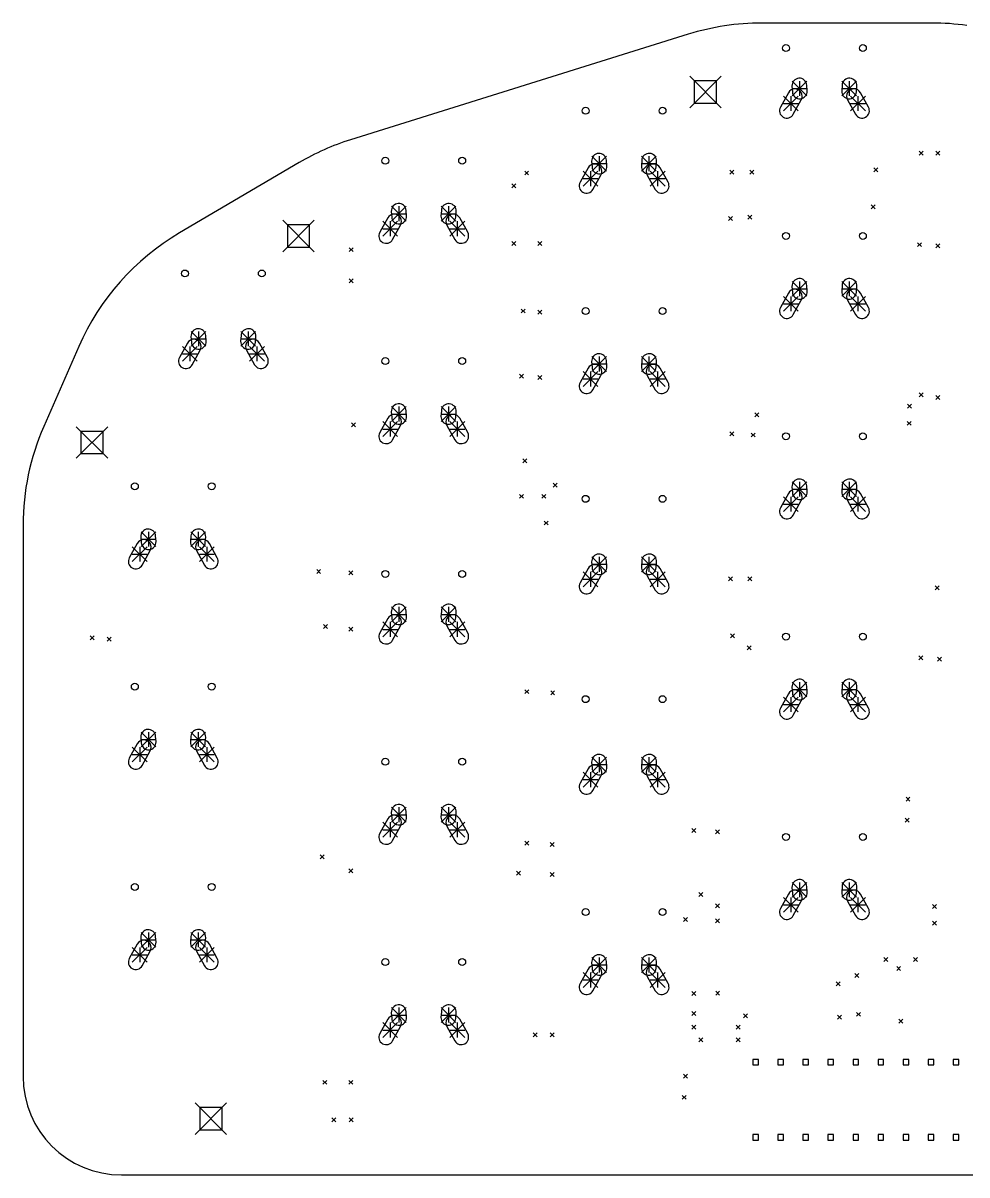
# Model space of a CAD drawing. Extents: x 23 to 230, y -206 to -24.
# Drawn here: x 25.4 to 121.1, y -141 to -24.1 of the extents above; entities that cross this region are included whole.
import ezdxf

# ---------------------------------------------------------------- set-up
doc = ezdxf.new("R2010")
doc.units = 0
doc.layers.add('BLACK', color=7, linetype='CONTINUOUS')

msp = doc.modelspace()

# ---------------------------------------------------------------- linework, layer by layer
at = {"layer": 'BLACK', "linetype": 'CONTINUOUS'}
for p, q in [((117.603305, -24.13), (100.335273, -24.13)), ((92.878398, -25.268001), (58.622258, -35.973044)), ((93.015, -29.515), (96.215, -32.715)), ((96.215, -29.515), (93.015, -32.715)), ((95.746382, -29.983618), (93.483618, -29.983618)), ((93.483618, -29.983618), (93.483618, -32.246382)), ((95.746382, -32.246382), (95.746382, -29.983618)), ((103.41, -30.02), (104.91, -31.52)), ((104.91, -30.02), (103.41, -31.52)), ((104.16, -30.02), (104.16, -31.52)), ((108.45, -30.02), (109.95, -31.52)), ((109.95, -30.02), (108.45, -31.52)), ((109.2, -30.02), (109.2, -31.52)), ((103.024806, -31.195867), (102.2139, -32.655774)), ((102.525, -31.54), (104.025, -33.04)), ((104.025, -31.54), (102.525, -33.04)), ((103.275, -31.54), (103.275, -33.04)), ((103.392012, -30.531683), (103.431461, -31.11034)), ((103.41, -30.77), (104.91, -30.77)), ((104.927988, -31.008317), (104.888539, -30.42966)), ((108.471461, -30.42966), (108.432012, -31.008317)), ((108.45, -30.77), (109.95, -30.77)), ((109.335, -31.54), (110.835, -33.04)), ((110.835, -31.54), (109.335, -33.04)), ((109.928539, -31.11034), (109.967988, -30.531683)), ((110.085, -31.54), (110.085, -33.04)), ((111.1461, -32.655774), (110.335194, -31.195867)), ((93.483618, -32.246382), (95.746382, -32.246382)), ((102.525, -32.29), (104.025, -32.29)), ((103.525194, -33.384133), (104.3361, -31.924226)), ((109.0239, -31.924226), (109.834806, -33.384133)), ((109.335, -32.29), (110.835, -32.29)), ((116.2985, -37.138), (116.6985, -37.538)), ((116.6985, -37.138), (116.2985, -37.538)), ((117.9975, -37.138), (118.3975, -37.538)), ((118.3975, -37.138), (117.9975, -37.538)), ((53.40363, -38.286688), (41.271756, -45.423085)), ((83.072012, -38.151683), (83.111461, -38.73034)), ((83.09, -37.64), (84.59, -39.14)), ((84.59, -37.64), (83.09, -39.14)), ((83.09, -38.39), (84.59, -38.39)), ((83.84, -37.64), (83.84, -39.14)), ((84.607988, -38.628317), (84.568539, -38.04966)), ((88.151461, -38.04966), (88.112012, -38.628317)), ((88.13, -37.64), (89.63, -39.14)), ((89.63, -37.64), (88.13, -39.14)), ((88.13, -38.39), (89.63, -38.39)), ((88.88, -37.64), (88.88, -39.14)), ((89.608539, -38.73034), (89.647988, -38.151683)), ((76.283188, -39.140812), (76.683188, -39.540812)), ((76.683188, -39.140812), (76.283188, -39.540812)), ((82.704806, -38.815867), (81.8939, -40.275774)), ((82.205, -39.16), (83.705, -40.66)), ((83.705, -39.16), (82.205, -40.66)), ((82.955, -39.16), (82.955, -40.66)), ((83.205194, -41.004133), (84.0161, -39.544226)), ((88.7039, -39.544226), (89.514806, -41.004133)), ((89.015, -39.16), (90.515, -40.66)), ((90.515, -39.16), (89.015, -40.66)), ((89.765, -39.16), (89.765, -40.66)), ((90.8261, -40.275774), (90.015194, -38.815867)), ((97.082, -39.043), (97.482, -39.443)), ((97.482, -39.043), (97.082, -39.443)), ((99.114, -39.043), (99.514, -39.443)), ((99.514, -39.043), (99.114, -39.443)), ((111.687, -38.8285), (112.087, -39.2285)), ((112.087, -38.8285), (111.687, -39.2285)), ((74.984, -40.44), (75.384, -40.84)), ((75.384, -40.44), (74.984, -40.84)), ((82.205, -39.91), (83.705, -39.91)), ((89.015, -39.91), (90.515, -39.91)), ((62.77, -42.72), (64.27, -44.22)), ((64.27, -42.72), (62.77, -44.22)), ((63.52, -42.72), (63.52, -44.22)), ((64.287988, -43.708317), (64.248539, -43.12966)), ((67.831461, -43.12966), (67.792012, -43.708317)), ((67.81, -42.72), (69.31, -44.22)), ((69.31, -42.72), (67.81, -44.22)), ((68.56, -42.72), (68.56, -44.22)), ((111.433, -42.5595), (111.833, -42.9595)), ((111.833, -42.5595), (111.433, -42.9595)), ((51.74, -44.12), (54.94, -47.32)), ((54.94, -44.12), (51.74, -47.32)), ((62.384806, -43.895867), (61.5739, -45.355774)), ((61.885, -44.24), (63.385, -45.74)), ((63.385, -44.24), (61.885, -45.74)), ((62.635, -44.24), (62.635, -45.74)), ((62.752012, -43.231683), (62.791461, -43.81034)), ((62.77, -43.47), (64.27, -43.47)), ((67.81, -43.47), (69.31, -43.47)), ((68.695, -44.24), (70.195, -45.74)), ((70.195, -44.24), (68.695, -45.74)), ((69.288539, -43.81034), (69.327988, -43.231683)), ((69.445, -44.24), (69.445, -45.74)), ((70.5061, -45.355774), (69.695194, -43.895867)), ((96.955, -43.742), (97.355, -44.142)), ((97.355, -43.742), (96.955, -44.142)), ((98.9195, -43.615), (99.3195, -44.015)), ((99.3195, -43.615), (98.9195, -44.015)), ((54.471382, -44.588618), (52.208618, -44.588618)), ((52.208618, -44.588618), (52.208618, -46.851382)), ((54.471382, -46.851382), (54.471382, -44.588618)), ((61.885, -44.99), (63.385, -44.99)), ((62.885194, -46.084133), (63.6961, -44.624226)), ((68.3839, -44.624226), (69.194806, -46.084133)), ((68.695, -44.99), (70.195, -44.99)), ((74.984, -46.282), (75.384, -46.682)), ((75.384, -46.282), (74.984, -46.682)), ((77.6115, -46.282), (78.0115, -46.682)), ((78.0115, -46.282), (77.6115, -46.682)), ((116.132, -46.409), (116.532, -46.809)), ((116.532, -46.409), (116.132, -46.809)), ((117.9975, -46.536), (118.3975, -46.936)), ((118.3975, -46.536), (117.9975, -46.936)), ((52.208618, -46.851382), (54.471382, -46.851382)), ((58.474, -46.917), (58.874, -47.317)), ((58.874, -46.917), (58.474, -47.317)), ((58.474, -50.092), (58.874, -50.492)), ((58.874, -50.092), (58.474, -50.492)), ((103.392012, -50.851683), (103.431461, -51.43034)), ((103.41, -50.34), (104.91, -51.84)), ((104.91, -50.34), (103.41, -51.84)), ((103.41, -51.09), (104.91, -51.09)), ((104.16, -50.34), (104.16, -51.84)), ((104.927988, -51.328317), (104.888539, -50.74966)), ((108.471461, -50.74966), (108.432012, -51.328317)), ((108.45, -50.34), (109.95, -51.84)), ((109.95, -50.34), (108.45, -51.84)), ((108.45, -51.09), (109.95, -51.09)), ((109.2, -50.34), (109.2, -51.84)), ((109.928539, -51.43034), (109.967988, -50.851683)), ((103.024806, -51.515867), (102.2139, -52.975774)), ((102.525, -51.86), (104.025, -53.36)), ((104.025, -51.86), (102.525, -53.36)), ((103.275, -51.86), (103.275, -53.36)), ((103.525194, -53.704133), (104.3361, -52.244226)), ((109.0239, -52.244226), (109.834806, -53.704133)), ((109.335, -51.86), (110.835, -53.36)), ((110.835, -51.86), (109.335, -53.36)), ((110.085, -51.86), (110.085, -53.36)), ((111.1461, -52.975774), (110.335194, -51.515867)), ((75.9125, -53.14), (76.3125, -53.54)), ((76.3125, -53.14), (75.9125, -53.54)), ((77.6115, -53.267), (78.0115, -53.667)), ((78.0115, -53.267), (77.6115, -53.667)), ((102.525, -52.61), (104.025, -52.61)), ((109.335, -52.61), (110.835, -52.61)), ((42.432012, -55.931683), (42.471461, -56.51034)), ((42.45, -55.42), (43.95, -56.92)), ((43.95, -55.42), (42.45, -56.92)), ((43.2, -55.42), (43.2, -56.92)), ((43.967988, -56.408317), (43.928539, -55.82966)), ((47.511461, -55.82966), (47.472012, -56.408317)), ((47.49, -55.42), (48.99, -56.92)), ((48.99, -55.42), (47.49, -56.92)), ((48.24, -55.42), (48.24, -56.92)), ((48.968539, -56.51034), (49.007988, -55.931683)), ((31.043326, -56.950969), (27.496067, -65.05899)), ((42.064806, -56.595867), (41.2539, -58.055774)), ((41.565, -56.94), (43.065, -58.44)), ((43.065, -56.94), (41.565, -58.44)), ((42.315, -56.94), (42.315, -58.44)), ((42.45, -56.17), (43.95, -56.17)), ((47.49, -56.17), (48.99, -56.17)), ((48.375, -56.94), (49.875, -58.44)), ((49.875, -56.94), (48.375, -58.44)), ((49.125, -56.94), (49.125, -58.44)), ((50.1861, -58.055774), (49.375194, -56.595867)), ((41.565, -57.69), (43.065, -57.69)), ((42.565194, -58.784133), (43.3761, -57.324226)), ((48.0639, -57.324226), (48.874806, -58.784133)), ((48.375, -57.69), (49.875, -57.69)), ((83.09, -57.96), (84.59, -59.46)), ((84.59, -57.96), (83.09, -59.46)), ((83.84, -57.96), (83.84, -59.46)), ((84.607988, -58.948317), (84.568539, -58.36966)), ((88.151461, -58.36966), (88.112012, -58.948317)), ((88.13, -57.96), (89.63, -59.46)), ((89.63, -57.96), (88.13, -59.46)), ((88.88, -57.96), (88.88, -59.46)), ((82.704806, -59.135867), (81.8939, -60.595774)), ((82.205, -59.48), (83.705, -60.98)), ((83.705, -59.48), (82.205, -60.98)), ((82.955, -59.48), (82.955, -60.98)), ((83.072012, -58.471683), (83.111461, -59.05034)), ((83.09, -58.71), (84.59, -58.71)), ((88.13, -58.71), (89.63, -58.71)), ((89.015, -59.48), (90.515, -60.98)), ((90.515, -59.48), (89.015, -60.98)), ((89.608539, -59.05034), (89.647988, -58.471683)), ((89.765, -59.48), (89.765, -60.98)), ((90.8261, -60.595774), (90.015194, -59.135867)), ((75.746, -59.744), (76.146, -60.144)), ((76.146, -59.744), (75.746, -60.144)), ((77.6115, -59.871), (78.0115, -60.271)), ((78.0115, -59.871), (77.6115, -60.271)), ((82.205, -60.23), (83.705, -60.23)), ((83.205194, -61.324133), (84.0161, -59.864226)), ((88.7039, -59.864226), (89.514806, -61.324133)), ((89.015, -60.23), (90.515, -60.23)), ((116.2985, -61.649), (116.6985, -62.049)), ((116.6985, -61.649), (116.2985, -62.049)), ((117.9975, -61.903), (118.3975, -62.303)), ((118.3975, -61.903), (117.9975, -62.303)), ((62.77, -63.04), (64.27, -64.54)), ((64.27, -63.04), (62.77, -64.54)), ((63.52, -63.04), (63.52, -64.54)), ((67.81, -63.04), (69.31, -64.54)), ((69.31, -63.04), (67.81, -64.54)), ((68.56, -63.04), (68.56, -64.54)), ((115.116, -62.792), (115.516, -63.192)), ((115.516, -62.792), (115.116, -63.192)), ((62.384806, -64.215867), (61.5739, -65.675774)), ((62.752012, -63.551683), (62.791461, -64.13034)), ((62.77, -63.79), (64.27, -63.79)), ((64.287988, -64.028317), (64.248539, -63.44966)), ((67.831461, -63.44966), (67.792012, -64.028317)), ((67.81, -63.79), (69.31, -63.79)), ((69.288539, -64.13034), (69.327988, -63.551683)), ((70.5061, -65.675774), (69.695194, -64.215867)), ((99.622, -63.681), (100.022, -64.081)), ((100.022, -63.681), (99.622, -64.081)), ((30.785, -65.075), (33.985, -68.275)), ((33.985, -65.075), (30.785, -68.275)), ((58.728, -64.697), (59.128, -65.097)), ((59.128, -64.697), (58.728, -65.097)), ((61.885, -64.56), (63.385, -66.06)), ((63.385, -64.56), (61.885, -66.06)), ((61.885, -65.31), (63.385, -65.31)), ((62.635, -64.56), (62.635, -66.06)), ((62.885194, -66.404133), (63.6961, -64.944226)), ((68.3839, -64.944226), (69.194806, -66.404133)), ((68.695, -64.56), (70.195, -66.06)), ((70.195, -64.56), (68.695, -66.06)), ((68.695, -65.31), (70.195, -65.31)), ((69.445, -64.56), (69.445, -66.06)), ((115.086812, -64.5305), (115.486812, -64.9305)), ((115.486812, -64.5305), (115.086812, -64.9305)), ((33.516382, -65.543618), (31.253618, -65.543618)), ((31.253618, -65.543618), (31.253618, -67.806382)), ((33.516382, -67.806382), (33.516382, -65.543618)), ((97.082, -65.586), (97.482, -65.986)), ((97.482, -65.586), (97.082, -65.986)), ((99.241, -65.713), (99.641, -66.113)), ((99.641, -65.713), (99.241, -66.113)), ((31.253618, -67.806382), (33.516382, -67.806382)), ((76.092688, -68.345688), (76.492688, -68.745688)), ((76.492688, -68.345688), (76.092688, -68.745688)), ((79.175, -70.793), (79.575, -71.193)), ((79.575, -70.793), (79.175, -71.193)), ((103.392012, -71.179871), (103.431461, -71.758528)), ((103.41, -70.668188), (104.91, -72.168188)), ((104.91, -70.668188), (103.41, -72.168188)), ((104.16, -70.668188), (104.16, -72.168188)), ((104.927988, -71.656505), (104.888539, -71.077848)), ((108.471461, -71.077848), (108.432012, -71.656505)), ((108.45, -70.668188), (109.95, -72.168188)), ((109.95, -70.668188), (108.45, -72.168188)), ((109.2, -70.668188), (109.2, -72.168188)), ((109.928539, -71.758528), (109.967988, -71.179871)), ((75.746, -71.936), (76.146, -72.336)), ((76.146, -71.936), (75.746, -72.336)), ((78.032, -71.936), (78.432, -72.336)), ((78.432, -71.936), (78.032, -72.336)), ((103.024806, -71.844055), (102.2139, -73.303962)), ((102.525, -72.188188), (104.025, -73.688188)), ((104.025, -72.188188), (102.525, -73.688188)), ((103.275, -72.188188), (103.275, -73.688188)), ((103.41, -71.418188), (104.91, -71.418188)), ((108.45, -71.418188), (109.95, -71.418188)), ((109.335, -72.188188), (110.835, -73.688188)), ((110.835, -72.188188), (109.335, -73.688188)), ((110.085, -72.188188), (110.085, -73.688188)), ((111.1461, -73.303962), (110.335194, -71.844055)), ((102.525, -72.938188), (104.025, -72.938188)), ((103.525194, -74.032321), (104.3361, -72.572414)), ((109.0239, -72.572414), (109.834806, -74.032321)), ((109.335, -72.938188), (110.835, -72.938188)), ((78.248812, -74.640188), (78.648812, -75.040188)), ((78.648812, -74.640188), (78.248812, -75.040188)), ((25.4, -75.079461), (25.4, -130.97)), ((37.37, -75.74), (38.87, -77.24)), ((38.87, -75.74), (37.37, -77.24)), ((38.12, -75.74), (38.12, -77.24)), ((42.41, -75.74), (43.91, -77.24)), ((43.91, -75.74), (42.41, -77.24)), ((43.16, -75.74), (43.16, -77.24)), ((36.984806, -76.915867), (36.1739, -78.375774)), ((37.352012, -76.251683), (37.391461, -76.83034)), ((37.37, -76.49), (38.87, -76.49)), ((38.887988, -76.728317), (38.848539, -76.14966)), ((42.431461, -76.14966), (42.392012, -76.728317)), ((42.41, -76.49), (43.91, -76.49)), ((43.888539, -76.83034), (43.927988, -76.251683)), ((45.1061, -78.375774), (44.295194, -76.915867)), ((36.485, -77.26), (37.985, -78.76)), ((37.985, -77.26), (36.485, -78.76)), ((36.485, -78.01), (37.985, -78.01)), ((37.235, -77.26), (37.235, -78.76)), ((37.485194, -79.104133), (38.2961, -77.644226)), ((42.9839, -77.644226), (43.794806, -79.104133)), ((43.295, -77.26), (44.795, -78.76)), ((44.795, -77.26), (43.295, -78.76)), ((43.295, -78.01), (44.795, -78.01)), ((44.045, -77.26), (44.045, -78.76)), ((83.09, -78.28), (84.59, -79.78)), ((84.59, -78.28), (83.09, -79.78)), ((83.84, -78.28), (83.84, -79.78)), ((88.13, -78.28), (89.63, -79.78)), ((89.63, -78.28), (88.13, -79.78)), ((88.88, -78.28), (88.88, -79.78)), ((83.072012, -78.791683), (83.111461, -79.37034)), ((83.09, -79.03), (84.59, -79.03)), ((84.607988, -79.268317), (84.568539, -78.68966)), ((88.151461, -78.68966), (88.112012, -79.268317)), ((88.13, -79.03), (89.63, -79.03)), ((89.608539, -79.37034), (89.647988, -78.791683)), ((55.186, -79.556), (55.586, -79.956)), ((55.586, -79.556), (55.186, -79.956)), ((58.4345, -79.683), (58.8345, -80.083)), ((58.8345, -79.683), (58.4345, -80.083)), ((82.704806, -79.455867), (81.8939, -80.915774)), ((82.205, -79.8), (83.705, -81.3)), ((83.705, -79.8), (82.205, -81.3)), ((82.205, -80.55), (83.705, -80.55)), ((82.955, -79.8), (82.955, -81.3)), ((83.205194, -81.644133), (84.0161, -80.184226)), ((88.7039, -80.184226), (89.514806, -81.644133)), ((89.015, -79.8), (90.515, -81.3)), ((90.515, -79.8), (89.015, -81.3)), ((89.015, -80.55), (90.515, -80.55)), ((89.765, -79.8), (89.765, -81.3)), ((90.8261, -80.915774), (90.015194, -79.455867)), ((96.955, -80.318), (97.355, -80.718)), ((97.355, -80.318), (96.955, -80.718)), ((98.9195, -80.318), (99.3195, -80.718)), ((99.3195, -80.318), (98.9195, -80.718)), ((117.91, -81.207), (118.31, -81.607)), ((118.31, -81.207), (117.91, -81.607)), ((62.752012, -83.871683), (62.791461, -84.45034)), ((62.77, -83.36), (64.27, -84.86)), ((64.27, -83.36), (62.77, -84.86)), ((62.77, -84.11), (64.27, -84.11)), ((63.52, -83.36), (63.52, -84.86)), ((64.287988, -84.348317), (64.248539, -83.76966)), ((67.831461, -83.76966), (67.792012, -84.348317)), ((67.81, -83.36), (69.31, -84.86)), ((69.31, -83.36), (67.81, -84.86)), ((67.81, -84.11), (69.31, -84.11)), ((68.56, -83.36), (68.56, -84.86)), ((69.288539, -84.45034), (69.327988, -83.871683)), ((55.886, -85.144), (56.286, -85.544)), ((56.286, -85.144), (55.886, -85.544)), ((62.384806, -84.535867), (61.5739, -85.995774)), ((61.885, -84.88), (63.385, -86.38)), ((63.385, -84.88), (61.885, -86.38)), ((62.635, -84.88), (62.635, -86.38)), ((62.885194, -86.724133), (63.6961, -85.264226)), ((68.3839, -85.264226), (69.194806, -86.724133)), ((68.695, -84.88), (70.195, -86.38)), ((70.195, -84.88), (68.695, -86.38)), ((69.445, -84.88), (69.445, -86.38)), ((70.5061, -85.995774), (69.695194, -84.535867)), ((32.2245, -86.287), (32.6245, -86.687)), ((32.6245, -86.287), (32.2245, -86.687)), ((33.9235, -86.414), (34.3235, -86.814)), ((34.3235, -86.414), (33.9235, -86.814)), ((58.4345, -85.398), (58.8345, -85.798)), ((58.8345, -85.398), (58.4345, -85.798)), ((61.885, -85.63), (63.385, -85.63)), ((68.695, -85.63), (70.195, -85.63)), ((97.1455, -86.0965), (97.5455, -86.4965)), ((97.5455, -86.0965), (97.1455, -86.4965)), ((98.86, -87.303), (99.26, -87.703)), ((99.26, -87.303), (98.86, -87.703)), ((116.259, -88.319), (116.659, -88.719)), ((116.659, -88.319), (116.259, -88.719)), ((118.164, -88.446), (118.564, -88.846)), ((118.564, -88.446), (118.164, -88.846)), ((103.41, -90.98), (104.91, -92.48)), ((104.91, -90.98), (103.41, -92.48)), ((104.16, -90.98), (104.16, -92.48)), ((108.45, -90.98), (109.95, -92.48)), ((109.95, -90.98), (108.45, -92.48)), ((109.2, -90.98), (109.2, -92.48)), ((76.2935, -91.748), (76.6935, -92.148)), ((76.6935, -91.748), (76.2935, -92.148)), ((78.921, -91.875), (79.321, -92.275)), ((79.321, -91.875), (78.921, -92.275)), ((103.024806, -92.155867), (102.2139, -93.615774)), ((103.392012, -91.491683), (103.431461, -92.07034)), ((103.41, -91.73), (104.91, -91.73)), ((104.927988, -91.968317), (104.888539, -91.38966)), ((108.471461, -91.38966), (108.432012, -91.968317)), ((108.45, -91.73), (109.95, -91.73)), ((109.928539, -92.07034), (109.967988, -91.491683)), ((111.1461, -93.615774), (110.335194, -92.155867)), ((102.525, -92.5), (104.025, -94)), ((104.025, -92.5), (102.525, -94)), ((102.525, -93.25), (104.025, -93.25)), ((103.275, -92.5), (103.275, -94)), ((103.525194, -94.344133), (104.3361, -92.884226)), ((109.0239, -92.884226), (109.834806, -94.344133)), ((109.335, -92.5), (110.835, -94)), ((110.835, -92.5), (109.335, -94)), ((109.335, -93.25), (110.835, -93.25)), ((110.085, -92.5), (110.085, -94)), ((37.352012, -96.571683), (37.391461, -97.15034)), ((37.37, -96.06), (38.87, -97.56)), ((38.87, -96.06), (37.37, -97.56)), ((37.37, -96.81), (38.87, -96.81)), ((38.12, -96.06), (38.12, -97.56)), ((38.887988, -97.048317), (38.848539, -96.46966)), ((42.431461, -96.46966), (42.392012, -97.048317)), ((42.41, -96.06), (43.91, -97.56)), ((43.91, -96.06), (42.41, -97.56)), ((42.41, -96.81), (43.91, -96.81)), ((43.16, -96.06), (43.16, -97.56)), ((43.888539, -97.15034), (43.927988, -96.571683)), ((36.984806, -97.235867), (36.1739, -98.695774)), ((36.485, -97.58), (37.985, -99.08)), ((37.985, -97.58), (36.485, -99.08)), ((37.235, -97.58), (37.235, -99.08)), ((37.485194, -99.424133), (38.2961, -97.964226)), ((42.9839, -97.964226), (43.794806, -99.424133)), ((43.295, -97.58), (44.795, -99.08)), ((44.795, -97.58), (43.295, -99.08)), ((44.045, -97.58), (44.045, -99.08)), ((45.1061, -98.695774), (44.295194, -97.235867)), ((36.485, -98.33), (37.985, -98.33)), ((43.295, -98.33), (44.795, -98.33)), ((83.072012, -99.111683), (83.111461, -99.69034)), ((83.09, -98.6), (84.59, -100.1)), ((84.59, -98.6), (83.09, -100.1)), ((83.84, -98.6), (83.84, -100.1)), ((84.607988, -99.588317), (84.568539, -99.00966)), ((88.151461, -99.00966), (88.112012, -99.588317)), ((88.13, -98.6), (89.63, -100.1)), ((89.63, -98.6), (88.13, -100.1)), ((88.88, -98.6), (88.88, -100.1)), ((89.608539, -99.69034), (89.647988, -99.111683)), ((82.704806, -99.775867), (81.8939, -101.235774)), ((82.205, -100.12), (83.705, -101.62)), ((83.705, -100.12), (82.205, -101.62)), ((82.955, -100.12), (82.955, -101.62)), ((83.09, -99.35), (84.59, -99.35)), ((88.13, -99.35), (89.63, -99.35)), ((89.015, -100.12), (90.515, -101.62)), ((90.515, -100.12), (89.015, -101.62)), ((89.765, -100.12), (89.765, -101.62)), ((90.8261, -101.235774), (90.015194, -99.775867)), ((82.205, -100.87), (83.705, -100.87)), ((83.205194, -101.964133), (84.0161, -100.504226)), ((88.7039, -100.504226), (89.514806, -101.964133)), ((89.015, -100.87), (90.515, -100.87)), ((114.959812, -102.640812), (115.359812, -103.040812)), ((115.359812, -102.640812), (114.959812, -103.040812)), ((62.77, -103.68), (64.27, -105.18)), ((64.27, -103.68), (62.77, -105.18)), ((63.52, -103.68), (63.52, -105.18)), ((67.81, -103.68), (69.31, -105.18)), ((69.31, -103.68), (67.81, -105.18)), ((68.56, -103.68), (68.56, -105.18)), ((62.384806, -104.855867), (61.5739, -106.315774)), ((62.752012, -104.191683), (62.791461, -104.77034)), ((62.77, -104.43), (64.27, -104.43)), ((64.287988, -104.668317), (64.248539, -104.08966)), ((67.831461, -104.08966), (67.792012, -104.668317)), ((67.81, -104.43), (69.31, -104.43)), ((69.288539, -104.77034), (69.327988, -104.191683)), ((70.5061, -106.315774), (69.695194, -104.855867)), ((114.862, -104.7895), (115.262, -105.1895)), ((115.262, -104.7895), (114.862, -105.1895)), ((61.885, -105.2), (63.385, -106.7)), ((63.385, -105.2), (61.885, -106.7)), ((61.885, -105.95), (63.385, -105.95)), ((62.635, -105.2), (62.635, -106.7)), ((62.885194, -107.044133), (63.6961, -105.584226)), ((68.3839, -105.584226), (69.194806, -107.044133)), ((68.695, -105.2), (70.195, -106.7)), ((70.195, -105.2), (68.695, -106.7)), ((68.695, -105.95), (70.195, -105.95)), ((69.445, -105.2), (69.445, -106.7)), ((93.2465, -105.845), (93.6465, -106.245)), ((93.6465, -105.845), (93.2465, -106.245)), ((95.6455, -105.972), (96.0455, -106.372)), ((96.0455, -105.972), (95.6455, -106.372)), ((76.2935, -107.115), (76.6935, -107.515)), ((76.6935, -107.115), (76.2935, -107.515)), ((78.8815, -107.242), (79.2815, -107.642)), ((79.2815, -107.242), (78.8815, -107.642)), ((55.553, -108.512), (55.953, -108.912)), ((55.953, -108.512), (55.553, -108.912)), ((58.4345, -109.909), (58.8345, -110.309)), ((58.8345, -109.909), (58.4345, -110.309)), ((75.444, -110.163), (75.844, -110.563)), ((75.844, -110.163), (75.444, -110.563)), ((78.8815, -110.29), (79.2815, -110.69)), ((79.2815, -110.29), (78.8815, -110.69)), ((103.392012, -111.811683), (103.431461, -112.39034)), ((103.41, -111.3), (104.91, -112.8)), ((104.91, -111.3), (103.41, -112.8)), ((103.41, -112.05), (104.91, -112.05)), ((104.16, -111.3), (104.16, -112.8)), ((104.927988, -112.288317), (104.888539, -111.70966)), ((108.471461, -111.70966), (108.432012, -112.288317)), ((108.45, -111.3), (109.95, -112.8)), ((109.95, -111.3), (108.45, -112.8)), ((108.45, -112.05), (109.95, -112.05)), ((109.2, -111.3), (109.2, -112.8)), ((109.928539, -112.39034), (109.967988, -111.811683)), ((93.9465, -112.322), (94.3465, -112.722)), ((94.3465, -112.322), (93.9465, -112.722)), ((103.024806, -112.475867), (102.2139, -113.935774)), ((102.525, -112.82), (104.025, -114.32)), ((104.025, -112.82), (102.525, -114.32)), ((103.275, -112.82), (103.275, -114.32)), ((103.525194, -114.664133), (104.3361, -113.204226)), ((109.0239, -113.204226), (109.834806, -114.664133)), ((109.335, -112.82), (110.835, -114.32)), ((110.835, -112.82), (109.335, -114.32)), ((110.085, -112.82), (110.085, -114.32)), ((111.1461, -113.935774), (110.335194, -112.475867)), ((95.6455, -113.465), (96.0455, -113.865)), ((96.0455, -113.465), (95.6455, -113.865)), ((102.525, -113.57), (104.025, -113.57)), ((109.335, -113.57), (110.835, -113.57)), ((117.656, -113.5405), (118.056, -113.9405)), ((118.056, -113.5405), (117.656, -113.9405)), ((92.397, -114.862), (92.797, -115.262)), ((92.797, -114.862), (92.397, -115.262)), ((95.6455, -114.989), (96.0455, -115.389)), ((96.0455, -114.989), (95.6455, -115.389)), ((117.656, -115.2395), (118.056, -115.6395)), ((118.056, -115.2395), (117.656, -115.6395)), ((37.37, -116.38), (38.87, -117.88)), ((38.87, -116.38), (37.37, -117.88)), ((38.12, -116.38), (38.12, -117.88)), ((38.887988, -117.368317), (38.848539, -116.78966)), ((42.431461, -116.78966), (42.392012, -117.368317)), ((42.41, -116.38), (43.91, -117.88)), ((43.91, -116.38), (42.41, -117.88)), ((43.16, -116.38), (43.16, -117.88)), ((36.984806, -117.555867), (36.1739, -119.015774)), ((36.485, -117.9), (37.985, -119.4)), ((37.985, -117.9), (36.485, -119.4)), ((37.235, -117.9), (37.235, -119.4)), ((37.352012, -116.891683), (37.391461, -117.47034)), ((37.37, -117.13), (38.87, -117.13)), ((42.41, -117.13), (43.91, -117.13)), ((43.295, -117.9), (44.795, -119.4)), ((44.795, -117.9), (43.295, -119.4)), ((43.888539, -117.47034), (43.927988, -116.891683)), ((44.045, -117.9), (44.045, -119.4)), ((45.1061, -119.015774), (44.295194, -117.555867)), ((36.485, -118.65), (37.985, -118.65)), ((37.485194, -119.744133), (38.2961, -118.284226)), ((42.9839, -118.284226), (43.794806, -119.744133)), ((43.295, -118.65), (44.795, -118.65)), ((83.09, -118.92), (84.59, -120.42)), ((84.59, -118.92), (83.09, -120.42)), ((83.84, -118.92), (83.84, -120.42)), ((88.13, -118.92), (89.63, -120.42)), ((89.63, -118.92), (88.13, -120.42)), ((88.88, -118.92), (88.88, -120.42)), ((112.703, -118.926), (113.103, -119.326)), ((113.103, -118.926), (112.703, -119.326)), ((115.7115, -118.926), (116.1115, -119.326)), ((116.1115, -118.926), (115.7115, -119.326)), ((82.704806, -120.095867), (81.8939, -121.555774)), ((83.072012, -119.431683), (83.111461, -120.01034)), ((83.09, -119.67), (84.59, -119.67)), ((84.607988, -119.908317), (84.568539, -119.32966)), ((88.151461, -119.32966), (88.112012, -119.908317)), ((88.13, -119.67), (89.63, -119.67)), ((89.608539, -120.01034), (89.647988, -119.431683)), ((90.8261, -121.555774), (90.015194, -120.095867)), ((114.0125, -119.829), (114.4125, -120.229)), ((114.4125, -119.829), (114.0125, -120.229)), ((82.205, -120.44), (83.705, -121.94)), ((83.705, -120.44), (82.205, -121.94)), ((82.205, -121.19), (83.705, -121.19)), ((82.955, -120.44), (82.955, -121.94)), ((83.205194, -122.284133), (84.0161, -120.824226)), ((88.7039, -120.824226), (89.514806, -122.284133)), ((89.015, -120.44), (90.515, -121.94)), ((90.515, -120.44), (89.015, -121.94)), ((89.015, -121.19), (90.515, -121.19)), ((89.765, -120.44), (89.765, -121.94)), ((107.877, -121.3785), (108.277, -121.7785)), ((108.277, -121.3785), (107.877, -121.7785)), ((109.782, -120.529), (110.182, -120.929)), ((110.182, -120.529), (109.782, -120.929)), ((93.2465, -122.355), (93.6465, -122.755)), ((93.6465, -122.355), (93.2465, -122.755)), ((95.655812, -122.325812), (96.055812, -122.725812)), ((96.055812, -122.325812), (95.655812, -122.725812)), ((62.752012, -124.511683), (62.791461, -125.09034)), ((62.77, -124), (64.27, -125.5)), ((64.27, -124), (62.77, -125.5)), ((62.77, -124.75), (64.27, -124.75)), ((63.52, -124), (63.52, -125.5)), ((64.287988, -124.988317), (64.248539, -124.40966)), ((67.831461, -124.40966), (67.792012, -124.988317)), ((67.81, -124), (69.31, -125.5)), ((69.31, -124), (67.81, -125.5)), ((67.81, -124.75), (69.31, -124.75)), ((68.56, -124), (68.56, -125.5)), ((69.288539, -125.09034), (69.327988, -124.511683)), ((93.2465, -124.387), (93.6465, -124.787)), ((93.6465, -124.387), (93.2465, -124.787)), ((98.479, -124.641), (98.879, -125.041)), ((98.879, -124.641), (98.479, -125.041)), ((108.004, -124.768), (108.404, -125.168)), ((108.404, -124.768), (108.004, -125.168)), ((109.93027, -124.4775), (110.33027, -124.8775)), ((110.33027, -124.4775), (109.93027, -124.8775)), ((62.384806, -125.175867), (61.5739, -126.635774)), ((61.885, -125.52), (63.385, -127.02)), ((63.385, -125.52), (61.885, -127.02)), ((62.635, -125.52), (62.635, -127.02)), ((62.885194, -127.364133), (63.6961, -125.904226)), ((68.3839, -125.904226), (69.194806, -127.364133)), ((68.695, -125.52), (70.195, -127.02)), ((70.195, -125.52), (68.695, -127.02)), ((69.445, -125.52), (69.445, -127.02)), ((70.5061, -126.635774), (69.695194, -125.175867)), ((93.2465, -125.784), (93.6465, -126.184)), ((93.6465, -125.784), (93.2465, -126.184)), ((97.7455, -125.784), (98.1455, -126.184)), ((98.1455, -125.784), (97.7455, -126.184)), ((114.227, -125.1775), (114.627, -125.5775)), ((114.627, -125.1775), (114.227, -125.5775)), ((61.885, -126.27), (63.385, -126.27)), ((68.695, -126.27), (70.195, -126.27)), ((77.143, -126.546), (77.543, -126.946)), ((77.543, -126.546), (77.143, -126.946)), ((78.8815, -126.546), (79.2815, -126.946)), ((79.2815, -126.546), (78.8815, -126.946)), ((93.9465, -127.054), (94.3465, -127.454)), ((94.3465, -127.054), (93.9465, -127.454)), ((97.7455, -127.054), (98.1455, -127.454)), ((98.1455, -127.054), (97.7455, -127.454)), ((99.987845, -129.247155), (99.422155, -129.247155)), ((99.422155, -129.247155), (99.422155, -129.812845)), ((99.987845, -129.812845), (99.987845, -129.247155)), ((102.527845, -129.247155), (101.962155, -129.247155)), ((101.962155, -129.247155), (101.962155, -129.812845)), ((102.527845, -129.812845), (102.527845, -129.247155)), ((105.067845, -129.247155), (104.502155, -129.247155)), ((104.502155, -129.247155), (104.502155, -129.812845)), ((105.067845, -129.812845), (105.067845, -129.247155)), ((107.607845, -129.247155), (107.042155, -129.247155)), ((107.042155, -129.247155), (107.042155, -129.812845)), ((107.607845, -129.812845), (107.607845, -129.247155)), ((110.147845, -129.247155), (109.582155, -129.247155)), ((109.582155, -129.247155), (109.582155, -129.812845)), ((110.147845, -129.812845), (110.147845, -129.247155)), ((112.687845, -129.247155), (112.122155, -129.247155)), ((112.122155, -129.247155), (112.122155, -129.812845)), ((112.687845, -129.812845), (112.687845, -129.247155)), ((115.227845, -129.247155), (114.662155, -129.247155)), ((114.662155, -129.247155), (114.662155, -129.812845)), ((115.227845, -129.812845), (115.227845, -129.247155)), ((117.767845, -129.247155), (117.202155, -129.247155)), ((117.202155, -129.247155), (117.202155, -129.812845)), ((117.767845, -129.812845), (117.767845, -129.247155)), ((120.307845, -129.247155), (119.742155, -129.247155)), ((119.742155, -129.247155), (119.742155, -129.812845)), ((120.307845, -129.812845), (120.307845, -129.247155)), ((92.383, -130.737), (92.783, -131.137)), ((92.783, -130.737), (92.383, -131.137)), ((99.422155, -129.812845), (99.987845, -129.812845)), ((101.962155, -129.812845), (102.527845, -129.812845)), ((104.502155, -129.812845), (105.067845, -129.812845)), ((107.042155, -129.812845), (107.607845, -129.812845)), ((109.582155, -129.812845), (110.147845, -129.812845)), ((112.122155, -129.812845), (112.687845, -129.812845)), ((114.662155, -129.812845), (115.227845, -129.812845)), ((117.202155, -129.812845), (117.767845, -129.812845)), ((119.742155, -129.812845), (120.307845, -129.812845)), ((55.807, -131.372), (56.207, -131.772)), ((56.207, -131.372), (55.807, -131.772)), ((58.4345, -131.372), (58.8345, -131.772)), ((58.8345, -131.372), (58.4345, -131.772)), ((92.256, -132.896), (92.656, -133.296)), ((92.656, -132.896), (92.256, -133.296)), ((42.85, -133.655), (46.05, -136.855)), ((46.05, -133.655), (42.85, -136.855)), ((45.581382, -134.123618), (43.318618, -134.123618)), ((43.318618, -134.123618), (43.318618, -136.386382)), ((45.581382, -136.386382), (45.581382, -134.123618)), ((56.7355, -135.182), (57.1355, -135.582)), ((57.1355, -135.182), (56.7355, -135.582)), ((58.474, -135.182), (58.874, -135.582)), ((58.874, -135.182), (58.474, -135.582)), ((43.318618, -136.386382), (45.581382, -136.386382)), ((99.987845, -136.867155), (99.422155, -136.867155)), ((99.422155, -136.867155), (99.422155, -137.432845)), ((99.422155, -137.432845), (99.987845, -137.432845)), ((99.987845, -137.432845), (99.987845, -136.867155)), ((102.527845, -136.867155), (101.962155, -136.867155)), ((101.962155, -136.867155), (101.962155, -137.432845)), ((101.962155, -137.432845), (102.527845, -137.432845)), ((102.527845, -137.432845), (102.527845, -136.867155)), ((105.067845, -136.867155), (104.502155, -136.867155)), ((104.502155, -136.867155), (104.502155, -137.432845)), ((104.502155, -137.432845), (105.067845, -137.432845)), ((105.067845, -137.432845), (105.067845, -136.867155)), ((107.607845, -136.867155), (107.042155, -136.867155)), ((107.042155, -136.867155), (107.042155, -137.432845)), ((107.042155, -137.432845), (107.607845, -137.432845)), ((107.607845, -137.432845), (107.607845, -136.867155)), ((110.147845, -136.867155), (109.582155, -136.867155)), ((109.582155, -136.867155), (109.582155, -137.432845)), ((109.582155, -137.432845), (110.147845, -137.432845)), ((110.147845, -137.432845), (110.147845, -136.867155)), ((112.687845, -136.867155), (112.122155, -136.867155)), ((112.122155, -136.867155), (112.122155, -137.432845)), ((112.122155, -137.432845), (112.687845, -137.432845)), ((112.687845, -137.432845), (112.687845, -136.867155)), ((115.227845, -136.867155), (114.662155, -136.867155)), ((114.662155, -136.867155), (114.662155, -137.432845)), ((114.662155, -137.432845), (115.227845, -137.432845)), ((115.227845, -137.432845), (115.227845, -136.867155)), ((117.767845, -136.867155), (117.202155, -136.867155)), ((117.202155, -136.867155), (117.202155, -137.432845)), ((117.202155, -137.432845), (117.767845, -137.432845)), ((117.767845, -137.432845), (117.767845, -136.867155)), ((120.307845, -136.867155), (119.742155, -136.867155)), ((119.742155, -136.867155), (119.742155, -137.432845)), ((119.742155, -137.432845), (120.307845, -137.432845)), ((120.307845, -137.432845), (120.307845, -136.867155)), ((35.4, -140.97), (158.75, -140.97))]:
    msp.add_line(p, q, dxfattribs=at)
at = {"layer": 'BLACK'}
for centre in [(102.78, -26.67), (110.58, -26.67), (82.46, -33.02), (90.26, -33.02), (62.14, -38.1), (69.94, -38.1), (102.78, -45.72), (110.58, -45.72), (41.82, -49.53), (49.62, -49.53), (82.46, -53.34), (90.26, -53.34), (62.14, -58.42), (69.94, -58.42), (102.78, -66.04), (110.58, -66.04), (36.74, -71.12), (44.54, -71.12), (82.46, -72.39), (90.26, -72.39), (62.14, -80.01), (69.94, -80.01), (102.78, -86.36), (110.58, -86.36), (36.74, -91.44), (44.54, -91.44), (82.46, -92.71), (90.26, -92.71), (62.14, -99.06), (69.94, -99.06), (102.78, -106.68), (110.58, -106.68), (36.74, -111.76), (44.54, -111.76), (82.46, -114.3), (90.26, -114.3), (62.14, -119.38), (69.94, -119.38)]:
    msp.add_circle(centre, 0.35, dxfattribs=at)
for centre, radius, start, end in [((100.335227, -49.129695), 24.999696, 89.9998965, 107.35413452), ((117.603302, -49.13), 25, 81.86989214, 89.99999471), ((104.140276, -30.480672), 0.75, 3.9, 183.9), ((109.219724, -30.480672), 0.75, 356.1, 536.1), ((103.680453, -31.560046), 0.75, 330.95, 510.95), ((104.179724, -31.059328), 0.75, 183.9, 363.9), ((109.180276, -31.059328), 0.75, 536.1, 716.1), ((109.679547, -31.560046), 0.75, 29.05, 209.05), ((102.869547, -33.019954), 0.75, 510.95, 690.95), ((110.490453, -33.019954), 0.75, 209.05, 389.05), ((66.079165, -59.835115), 25.000078, 107.35404637, 120.4655246), ((83.820276, -38.100672), 0.75, 3.9, 183.9), ((88.899724, -38.100672), 0.75, 356.1, 536.1), ((83.360453, -39.180046), 0.75, 330.95, 510.95), ((89.359547, -39.180046), 0.75, 29.05, 209.05), ((83.859724, -38.679328), 0.75, 183.9, 363.9), ((88.860276, -38.679328), 0.75, 536.1, 716.1), ((82.549547, -40.639954), 0.75, 510.95, 690.95), ((90.170453, -40.639954), 0.75, 209.05, 389.05), ((63.500276, -43.180672), 0.75, 3.9, 183.9), ((68.579724, -43.180672), 0.75, 356.1, 536.1), ((63.040453, -44.260046), 0.75, 330.95, 510.95), ((63.539724, -43.759328), 0.75, 183.9, 363.9), ((68.540276, -43.759328), 0.75, 536.1, 716.1), ((69.039547, -44.260046), 0.75, 29.05, 209.05), ((53.94728, -66.971459), 25.000027, 120.46556505, 156.37060069), ((62.229547, -45.719954), 0.75, 510.95, 690.95), ((69.850453, -45.719954), 0.75, 209.05, 389.05), ((104.140276, -50.800672), 0.75, 3.9, 183.9), ((109.219724, -50.800672), 0.75, 356.1, 536.1), ((103.680453, -51.880046), 0.75, 330.95, 510.95), ((104.179724, -51.379328), 0.75, 183.9, 363.9), ((109.180276, -51.379328), 0.75, 536.1, 716.1), ((109.679547, -51.880046), 0.75, 29.05, 209.05), ((102.869547, -53.339954), 0.75, 510.95, 690.95), ((110.490453, -53.339954), 0.75, 209.05, 389.05), ((43.180276, -55.880672), 0.75, 3.9, 183.9), ((48.259724, -55.880672), 0.75, 356.1, 536.1), ((42.720453, -56.960046), 0.75, 330.95, 510.95), ((43.219724, -56.459328), 0.75, 183.9, 363.9), ((48.220276, -56.459328), 0.75, 536.1, 716.1), ((48.719547, -56.960046), 0.75, 29.05, 209.05), ((41.909547, -58.419954), 0.75, 510.95, 690.95), ((49.530453, -58.419954), 0.75, 209.05, 389.05), ((83.820276, -58.420672), 0.75, 3.9, 183.9), ((88.899724, -58.420672), 0.75, 356.1, 536.1), ((83.360453, -59.500046), 0.75, 330.95, 510.95), ((83.859724, -58.999328), 0.75, 183.9, 363.9), ((88.860276, -58.999328), 0.75, 536.1, 716.1), ((89.359547, -59.500046), 0.75, 29.05, 209.05), ((82.549547, -60.959954), 0.75, 510.95, 690.95), ((90.170453, -60.959954), 0.75, 209.05, 389.05), ((63.500276, -63.500672), 0.75, 3.9, 183.9), ((68.579724, -63.500672), 0.75, 356.1, 536.1), ((63.040453, -64.580046), 0.75, 330.95, 510.95), ((63.539724, -64.079328), 0.75, 183.9, 363.9), ((68.540276, -64.079328), 0.75, 536.1, 716.1), ((69.039547, -64.580046), 0.75, 29.05, 209.05), ((50.399999, -75.079461), 25, 156.37061998, 179.99999855), ((62.229547, -66.039954), 0.75, 510.95, 690.95), ((69.850453, -66.039954), 0.75, 209.05, 389.05), ((104.140276, -71.12886), 0.75, 3.9, 183.9), ((109.219724, -71.12886), 0.75, 356.1, 536.1), ((103.680453, -72.208234), 0.75, 330.95, 510.95), ((104.179724, -71.707516), 0.75, 183.9, 363.9), ((109.180276, -71.707516), 0.75, 536.1, 716.1), ((109.679547, -72.208234), 0.75, 29.05, 209.05), ((102.869547, -73.668142), 0.75, 510.95, 690.95), ((110.490453, -73.668142), 0.75, 209.05, 389.05), ((38.100276, -76.200672), 0.75, 3.9, 183.9), ((43.179724, -76.200672), 0.75, 356.1, 536.1), ((37.640453, -77.280046), 0.75, 330.95, 510.95), ((38.139724, -76.779328), 0.75, 183.9, 363.9), ((43.140276, -76.779328), 0.75, 536.1, 716.1), ((43.639547, -77.280046), 0.75, 29.05, 209.05), ((83.820276, -78.740672), 0.75, 3.9, 183.9), ((88.899724, -78.740672), 0.75, 356.1, 536.1), ((36.829547, -78.739954), 0.75, 510.95, 690.95), ((44.450453, -78.739954), 0.75, 209.05, 389.05), ((83.360453, -79.820046), 0.75, 330.95, 510.95), ((83.859724, -79.319328), 0.75, 183.9, 363.9), ((88.860276, -79.319328), 0.75, 536.1, 716.1), ((89.359547, -79.820046), 0.75, 29.05, 209.05), ((82.549547, -81.279954), 0.75, 510.95, 690.95), ((90.170453, -81.279954), 0.75, 209.05, 389.05), ((63.500276, -83.820672), 0.75, 3.9, 183.9), ((68.579724, -83.820672), 0.75, 356.1, 536.1), ((63.040453, -84.900046), 0.75, 330.95, 510.95), ((63.539724, -84.399328), 0.75, 183.9, 363.9), ((68.540276, -84.399328), 0.75, 536.1, 716.1), ((69.039547, -84.900046), 0.75, 29.05, 209.05), ((62.229547, -86.359954), 0.75, 510.95, 690.95), ((69.850453, -86.359954), 0.75, 209.05, 389.05), ((104.140276, -91.440672), 0.75, 3.9, 183.9), ((109.219724, -91.440672), 0.75, 356.1, 536.1), ((103.680453, -92.520046), 0.75, 330.95, 510.95), ((104.179724, -92.019328), 0.75, 183.9, 363.9), ((109.180276, -92.019328), 0.75, 536.1, 716.1), ((109.679547, -92.520046), 0.75, 29.05, 209.05), ((102.869547, -93.979954), 0.75, 510.95, 690.95), ((110.490453, -93.979954), 0.75, 209.05, 389.05), ((38.100276, -96.520672), 0.75, 3.9, 183.9), ((43.179724, -96.520672), 0.75, 356.1, 536.1), ((37.640453, -97.600046), 0.75, 330.95, 510.95), ((43.639547, -97.600046), 0.75, 29.05, 209.05), ((38.139724, -97.099328), 0.75, 183.9, 363.9), ((43.140276, -97.099328), 0.75, 536.1, 716.1), ((36.829547, -99.059954), 0.75, 510.95, 690.95), ((44.450453, -99.059954), 0.75, 209.05, 389.05), ((83.820276, -99.060672), 0.75, 3.9, 183.9), ((88.899724, -99.060672), 0.75, 356.1, 536.1), ((83.360453, -100.140046), 0.75, 330.95, 510.95), ((83.859724, -99.639328), 0.75, 183.9, 363.9), ((88.860276, -99.639328), 0.75, 536.1, 716.1), ((89.359547, -100.140046), 0.75, 29.05, 209.05), ((82.549547, -101.599954), 0.75, 510.95, 690.95), ((90.170453, -101.599954), 0.75, 209.05, 389.05), ((63.500276, -104.140672), 0.75, 3.9, 183.9), ((68.579724, -104.140672), 0.75, 356.1, 536.1), ((63.040453, -105.220046), 0.75, 330.95, 510.95), ((63.539724, -104.719328), 0.75, 183.9, 363.9), ((68.540276, -104.719328), 0.75, 536.1, 716.1), ((69.039547, -105.220046), 0.75, 29.05, 209.05), ((62.229547, -106.679954), 0.75, 510.95, 690.95), ((69.850453, -106.679954), 0.75, 209.05, 389.05), ((103.680453, -112.840046), 0.75, 330.95, 510.95), ((104.140276, -111.760672), 0.75, 3.9, 183.9), ((109.219724, -111.760672), 0.75, 356.1, 536.1), ((109.679547, -112.840046), 0.75, 29.05, 209.05), ((104.179724, -112.339328), 0.75, 183.9, 363.9), ((109.180276, -112.339328), 0.75, 536.1, 716.1), ((102.869547, -114.299954), 0.75, 510.95, 690.95), ((110.490453, -114.299954), 0.75, 209.05, 389.05), ((38.100276, -116.840672), 0.75, 3.9, 183.9), ((43.179724, -116.840672), 0.75, 356.1, 536.1), ((37.640453, -117.920046), 0.75, 330.95, 510.95), ((38.139724, -117.419328), 0.75, 183.9, 363.9), ((43.140276, -117.419328), 0.75, 536.1, 716.1), ((43.639547, -117.920046), 0.75, 29.05, 209.05), ((36.829547, -119.379954), 0.75, 510.95, 690.95), ((44.450453, -119.379954), 0.75, 209.05, 389.05), ((83.820276, -119.380672), 0.75, 3.9, 183.9), ((88.899724, -119.380672), 0.75, 356.1, 536.1), ((83.360453, -120.460046), 0.75, 330.95, 510.95), ((83.859724, -119.959328), 0.75, 183.9, 363.9), ((88.860276, -119.959328), 0.75, 536.1, 716.1), ((89.359547, -120.460046), 0.75, 29.05, 209.05), ((82.549547, -121.919954), 0.75, 510.95, 690.95), ((90.170453, -121.919954), 0.75, 209.05, 389.05), ((63.500276, -124.460672), 0.75, 3.9, 183.9), ((68.579724, -124.460672), 0.75, 356.1, 536.1), ((63.040453, -125.540046), 0.75, 330.95, 510.95), ((63.539724, -125.039328), 0.75, 183.9, 363.9), ((68.540276, -125.039328), 0.75, 536.1, 716.1), ((69.039547, -125.540046), 0.75, 29.05, 209.05), ((62.229547, -126.999954), 0.75, 510.95, 690.95), ((69.850453, -126.999954), 0.75, 209.05, 389.05), ((35.4, -130.97), 10, -180, -90)]:
    msp.add_arc(centre, radius, start, end, dxfattribs=at)

doc.saveas('drawing.dxf')
